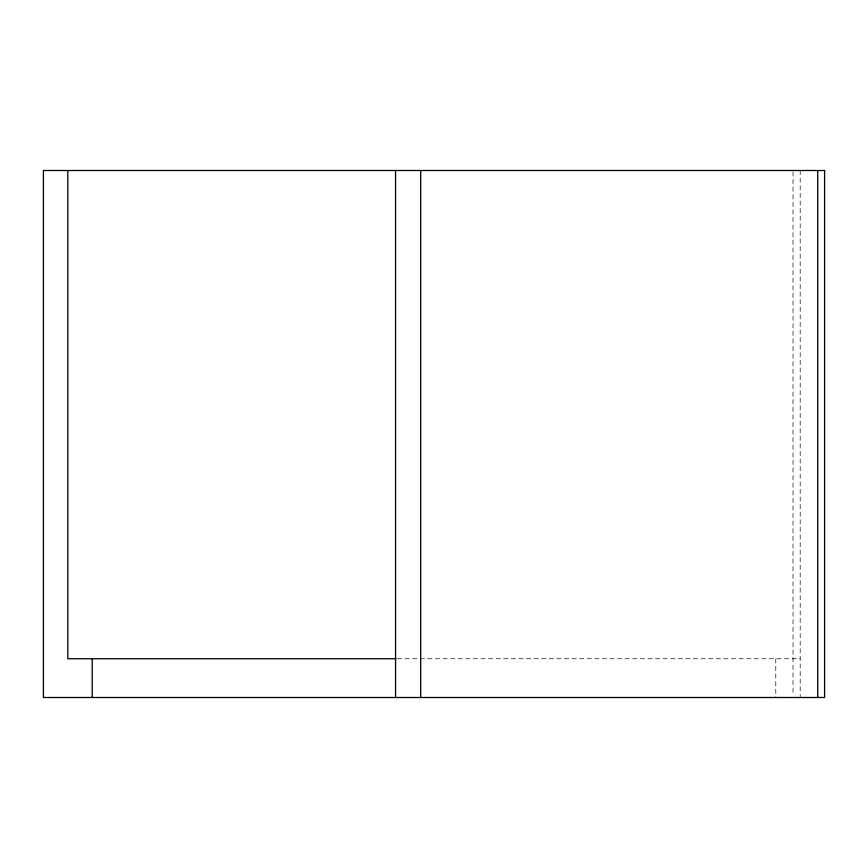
<?xml version="1.0" encoding="UTF-8"?>
<svg xmlns="http://www.w3.org/2000/svg" width="868" height="868" viewBox="0 0 868 868"><rect width="100%" height="100%" fill="white"/><g stroke="black" fill="none" stroke-linecap="round" stroke-linejoin="round"><path stroke-width="0.65" stroke-dasharray="4.34 3.25" d="M397.381 658.747L800.188 658.747M800.188 170.497L800.188 697.503M793.026 171.853L793.026 694.834M775.775 658.747L775.775 697.503"/><path stroke-width="1.3" d="M396.025 658.747L67.812 658.747L67.812 170.497M817.721 170.497L817.721 697.503M420.687 170.497L420.687 697.503M395.558 170.497L395.558 697.503M92.225 658.747L92.225 697.503M824.6 170.497L43.4 170.497L43.4 697.503L824.6 697.503L824.6 170.497"/></g></svg>
